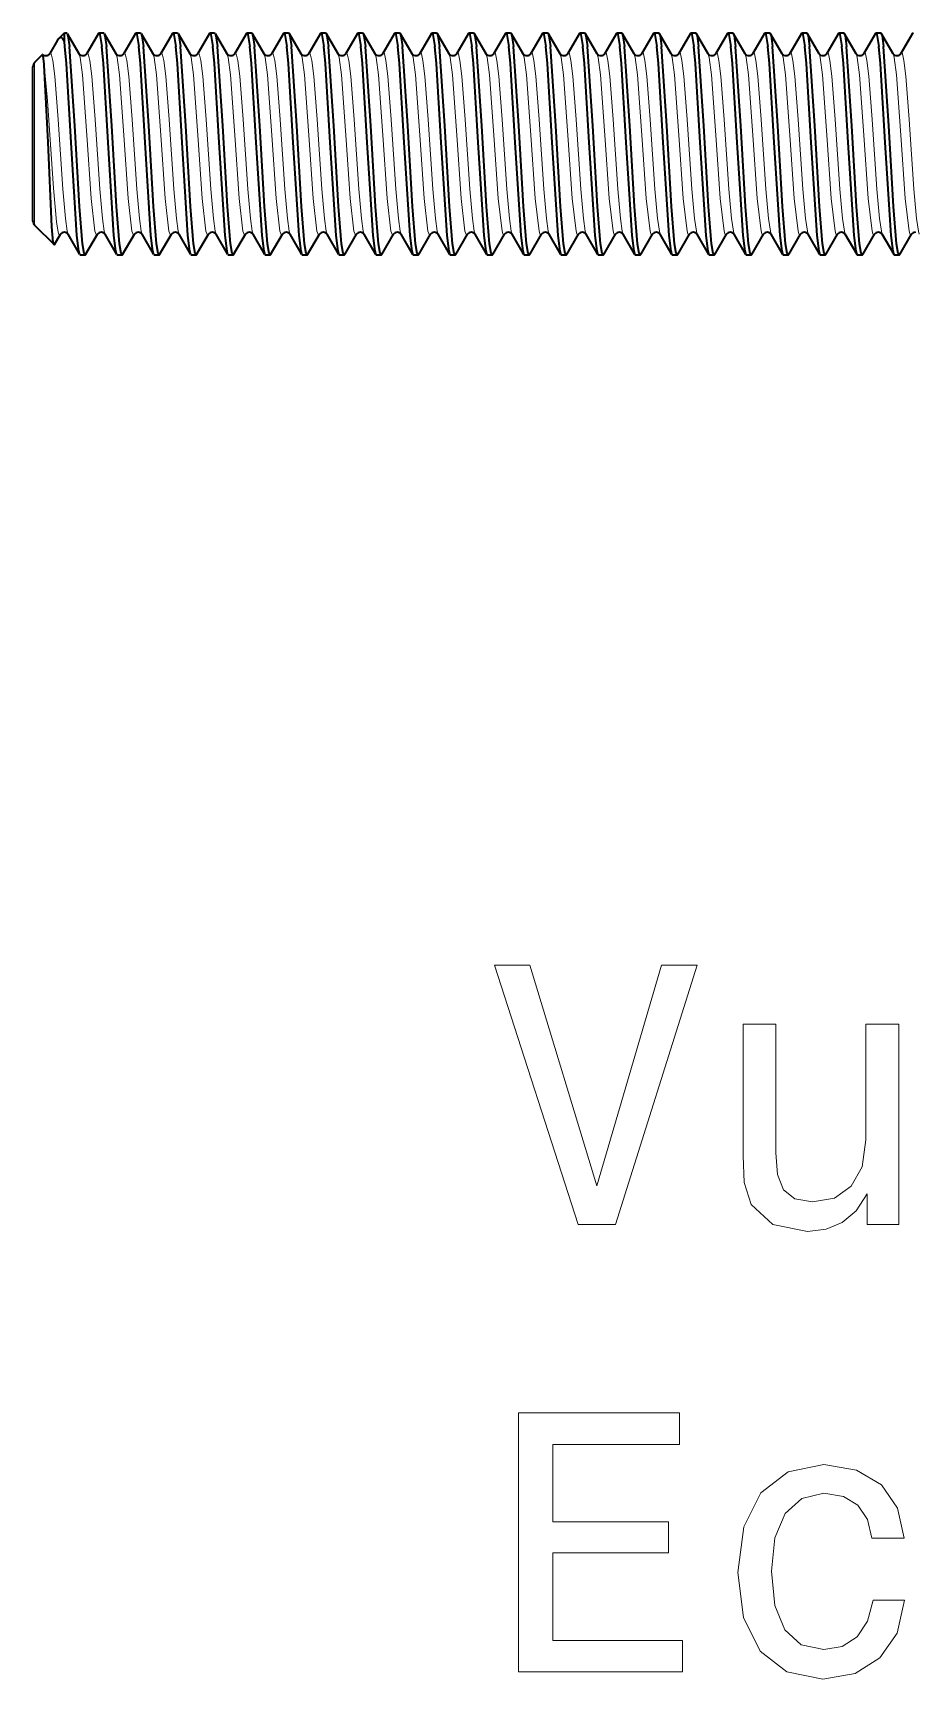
# Model space of a CAD drawing. Extents: x 502 to 772, y 351 to 502.
# Drawn here: x 652.63 to 664.52, y 399.75 to 422 of the extents above; entities that cross this region are included whole.
import ezdxf

# ---------------------------------------------------------------- set-up
doc = ezdxf.new("R2010")
doc.units = 0

msp = doc.modelspace()

# ---------------------------------------------------------------- linework, layer by layer
at = {"color": 7, "lineweight": 35, "ltscale": 0.005184}
msp.add_line((652.963, 421.901), (652.858, 421.722), dxfattribs=at)
at = {"color": 7, "lineweight": 35, "ltscale": 0.000776718}
msp.add_line((652.981, 421.926), (652.963, 421.901), dxfattribs=at)
at = {"color": 7, "lineweight": 35, "ltscale": 0.002614}
msp.add_line((652.981, 421.926), (653.055, 422), dxfattribs=at)
at = {"color": 7, "lineweight": 35, "ltscale": 0.002855}
msp.add_line((653.055, 421.886), (653.055, 422), dxfattribs=at)
at = {"color": 7, "lineweight": 35, "ltscale": 0.00078125}
msp.add_line((653.055, 422), (653.086, 422), dxfattribs=at)
at = {"color": 7, "lineweight": 35, "ltscale": 0.001749}
msp.add_line((653.063, 421.816), (653.055, 421.886), dxfattribs=at)
at = {"color": 7, "lineweight": 35, "ltscale": 0.007861}
for p, q in [((653.093, 421.994), (653.251, 421.722)), ((653.593, 421.994), (653.751, 421.722)), ((654.093, 421.994), (654.251, 421.722)), ((654.593, 421.994), (654.751, 421.722)), ((655.093, 421.994), (655.251, 421.722)), ((655.593, 421.994), (655.751, 421.722)), ((656.093, 421.994), (656.251, 421.722)), ((656.593, 421.994), (656.751, 421.722)), ((657.093, 421.994), (657.251, 421.722)), ((657.593, 421.994), (657.751, 421.722)), ((658.093, 421.994), (658.251, 421.722)), ((658.593, 421.994), (658.751, 421.722)), ((659.093, 421.994), (659.251, 421.722)), ((659.593, 421.994), (659.751, 421.722)), ((660.093, 421.994), (660.251, 421.722)), ((660.593, 421.994), (660.751, 421.722)), ((661.093, 421.994), (661.251, 421.722)), ((661.593, 421.994), (661.751, 421.722)), ((662.093, 421.994), (662.251, 421.722)), ((662.593, 421.994), (662.751, 421.722)), ((663.093, 421.994), (663.251, 421.722)), ((663.593, 421.994), (663.751, 421.722)), ((664.093, 421.994), (664.251, 421.722)), ((653.343, 419.006), (653.501, 419.278)), ((653.843, 419.006), (654.001, 419.278)), ((654.343, 419.006), (654.501, 419.278)), ((654.843, 419.006), (655.001, 419.278)), ((655.343, 419.006), (655.501, 419.278)), ((655.843, 419.006), (656.001, 419.278)), ((656.343, 419.006), (656.501, 419.278)), ((656.843, 419.006), (657.001, 419.278)), ((657.343, 419.006), (657.501, 419.278)), ((657.843, 419.006), (658.001, 419.278)), ((658.343, 419.006), (658.501, 419.278)), ((658.843, 419.006), (659.001, 419.278)), ((659.343, 419.006), (659.501, 419.278)), ((659.843, 419.006), (660.001, 419.278)), ((660.343, 419.006), (660.501, 419.278)), ((660.843, 419.006), (661.001, 419.278)), ((661.343, 419.006), (661.501, 419.278)), ((661.843, 419.006), (662.001, 419.278)), ((662.343, 419.006), (662.501, 419.278)), ((662.843, 419.006), (663.001, 419.278)), ((663.343, 419.006), (663.501, 419.278)), ((663.843, 419.006), (664.001, 419.278)), ((664.343, 419.006), (664.501, 419.278))]:
    msp.add_line(p, q, dxfattribs=at)
at = {"color": 7, "lineweight": 35, "ltscale": 0.007863}
for p, q in [((653.516, 421.994), (653.358, 421.722)), ((654.016, 421.994), (653.858, 421.722)), ((654.516, 421.994), (654.358, 421.722)), ((655.016, 421.994), (654.858, 421.722)), ((655.516, 421.994), (655.358, 421.722)), ((656.016, 421.994), (655.858, 421.722)), ((656.516, 421.994), (656.358, 421.722)), ((657.016, 421.994), (656.858, 421.722)), ((657.516, 421.994), (657.358, 421.722)), ((658.016, 421.994), (657.858, 421.722)), ((658.516, 421.994), (658.358, 421.722)), ((659.016, 421.994), (658.858, 421.722)), ((659.516, 421.994), (659.358, 421.722)), ((660.016, 421.994), (659.858, 421.722)), ((660.516, 421.994), (660.358, 421.722)), ((661.016, 421.994), (660.858, 421.722)), ((661.516, 421.994), (661.358, 421.722)), ((662.016, 421.994), (661.858, 421.722)), ((662.516, 421.994), (662.358, 421.722)), ((663.016, 421.994), (662.858, 421.722)), ((663.516, 421.994), (663.358, 421.722)), ((664.016, 421.994), (663.858, 421.722)), ((664.516, 421.994), (664.358, 421.722)), ((653.266, 419.006), (653.108, 419.278)), ((653.766, 419.006), (653.608, 419.278)), ((654.266, 419.006), (654.108, 419.278)), ((654.766, 419.006), (654.608, 419.278)), ((655.266, 419.006), (655.108, 419.278)), ((655.766, 419.006), (655.608, 419.278)), ((656.266, 419.006), (656.108, 419.278)), ((656.766, 419.006), (656.608, 419.278)), ((657.266, 419.006), (657.108, 419.278)), ((657.766, 419.006), (657.608, 419.278)), ((658.266, 419.006), (658.108, 419.278)), ((658.766, 419.006), (658.608, 419.278)), ((659.266, 419.006), (659.108, 419.278)), ((659.766, 419.006), (659.608, 419.278)), ((660.266, 419.006), (660.108, 419.278)), ((660.766, 419.006), (660.608, 419.278)), ((661.266, 419.006), (661.108, 419.278)), ((661.766, 419.006), (661.608, 419.278)), ((662.266, 419.006), (662.108, 419.278)), ((662.766, 419.006), (662.608, 419.278)), ((663.266, 419.006), (663.108, 419.278)), ((663.766, 419.006), (663.608, 419.278)), ((664.266, 419.006), (664.108, 419.278))]:
    msp.add_line(p, q, dxfattribs=at)
at = {"color": 7, "lineweight": 35, "ltscale": 0.001563}
for p, q in [((653.524, 422), (653.586, 422)), ((654.024, 422), (654.086, 422)), ((654.524, 422), (654.586, 422)), ((655.024, 422), (655.086, 422)), ((655.524, 422), (655.586, 422)), ((656.024, 422), (656.086, 422)), ((656.524, 422), (656.586, 422)), ((657.024, 422), (657.086, 422)), ((657.524, 422), (657.586, 422)), ((658.024, 422), (658.086, 422)), ((658.524, 422), (658.586, 422)), ((659.024, 422), (659.086, 422)), ((659.524, 422), (659.586, 422)), ((660.024, 422), (660.086, 422)), ((660.524, 422), (660.586, 422)), ((661.024, 422), (661.086, 422)), ((661.524, 422), (661.586, 422)), ((662.024, 422), (662.086, 422)), ((662.524, 422), (662.586, 422)), ((663.024, 422), (663.086, 422)), ((663.524, 422), (663.586, 422)), ((664.024, 422), (664.086, 422)), ((653.274, 419), (653.336, 419)), ((653.774, 419), (653.836, 419)), ((654.274, 419), (654.336, 419)), ((654.774, 419), (654.836, 419)), ((655.274, 419), (655.336, 419)), ((655.774, 419), (655.836, 419)), ((656.274, 419), (656.336, 419)), ((656.774, 419), (656.836, 419)), ((657.274, 419), (657.336, 419)), ((657.774, 419), (657.836, 419)), ((658.274, 419), (658.336, 419)), ((658.774, 419), (658.836, 419)), ((659.274, 419), (659.336, 419)), ((659.774, 419), (659.836, 419)), ((660.274, 419), (660.336, 419)), ((660.774, 419), (660.836, 419)), ((661.274, 419), (661.336, 419)), ((661.774, 419), (661.836, 419)), ((662.274, 419), (662.336, 419)), ((662.774, 419), (662.836, 419)), ((663.274, 419), (663.336, 419)), ((663.774, 419), (663.836, 419)), ((664.274, 419), (664.336, 419))]:
    msp.add_line(p, q, dxfattribs=at)
at = {"color": 7, "lineweight": 35, "ltscale": 0.003822}
msp.add_line((652.654, 421.599), (652.762, 421.707), dxfattribs=at)
at = {"color": 7, "lineweight": 35, "ltscale": 4.5935e-05}
msp.add_line((652.764, 421.707), (652.762, 421.707), dxfattribs=at)
at = {"color": 7, "lineweight": 35, "ltscale": 0.003191}
msp.add_line((652.631, 421.415), (652.631, 421.543), dxfattribs=at)
at = {"color": 7, "lineweight": 35, "ltscale": 0.04894}
msp.add_line((652.631, 419.457), (652.631, 421.415), dxfattribs=at)
at = {"color": 7, "lineweight": 13, "ltscale": 0.003365}
msp.add_line((652.654, 421.465), (652.654, 421.599), dxfattribs=at)
at = {"color": 7, "lineweight": 13, "ltscale": 0.051595}
msp.add_line((652.654, 419.401), (652.654, 421.465), dxfattribs=at)
at = {"color": 7, "lineweight": 35, "ltscale": 0.00036609}
msp.add_line((652.784, 421.563), (652.783, 421.578), dxfattribs=at)
at = {"color": 7, "lineweight": 35, "ltscale": 0.009268}
msp.add_line((652.654, 419.401), (652.916, 419.139), dxfattribs=at)
at = {"color": 7, "lineweight": 35, "ltscale": 0.003983}
msp.add_line((652.921, 419.141), (653.001, 419.278), dxfattribs=at)
at = {"color": 7, "lineweight": 35}
for points in [[(653.055, 421.886), (653.033, 421.922), (653.022, 421.932), (653.006, 421.938), (652.997, 421.937), (652.981, 421.926)], [(653.093, 421.994), (653.104, 421.96), (653.126, 421.816)], [(653.524, 422), (653.525, 422), (653.528, 421.998), (653.531, 421.994), (653.536, 421.981), (653.563, 421.816)], [(653.593, 421.994), (653.604, 421.96), (653.626, 421.816)], [(654.024, 422), (654.025, 422), (654.028, 421.998), (654.031, 421.994), (654.036, 421.981), (654.063, 421.816)], [(654.093, 421.994), (654.104, 421.96), (654.126, 421.816)], [(654.524, 422), (654.525, 422), (654.528, 421.998), (654.531, 421.994), (654.536, 421.981), (654.563, 421.816)], [(654.593, 421.994), (654.604, 421.96), (654.626, 421.816)], [(655.024, 422), (655.025, 422), (655.028, 421.998), (655.031, 421.994), (655.036, 421.981), (655.063, 421.816)], [(655.093, 421.994), (655.104, 421.96), (655.126, 421.816)], [(655.524, 422), (655.525, 422), (655.528, 421.998), (655.531, 421.994), (655.536, 421.981), (655.563, 421.816)], [(655.593, 421.994), (655.604, 421.96), (655.626, 421.816)], [(656.024, 422), (656.025, 422), (656.028, 421.998), (656.031, 421.994), (656.036, 421.981), (656.063, 421.816)], [(656.093, 421.994), (656.104, 421.96), (656.126, 421.816)], [(656.524, 422), (656.525, 422), (656.528, 421.998), (656.531, 421.994), (656.536, 421.981), (656.563, 421.816)], [(656.593, 421.994), (656.604, 421.96), (656.626, 421.816)], [(657.024, 422), (657.025, 422), (657.028, 421.998), (657.031, 421.994), (657.036, 421.981), (657.063, 421.816)], [(657.093, 421.994), (657.104, 421.96), (657.126, 421.816)], [(657.524, 422), (657.525, 422), (657.528, 421.998), (657.531, 421.994), (657.536, 421.981), (657.563, 421.816)], [(657.593, 421.994), (657.604, 421.96), (657.626, 421.816)], [(658.024, 422), (658.025, 422), (658.028, 421.998), (658.031, 421.994), (658.036, 421.981), (658.063, 421.816)], [(658.093, 421.994), (658.104, 421.96), (658.126, 421.816)], [(658.524, 422), (658.525, 422), (658.528, 421.998), (658.531, 421.994), (658.536, 421.981), (658.563, 421.816)], [(658.593, 421.994), (658.604, 421.96), (658.626, 421.816)], [(659.024, 422), (659.025, 422), (659.028, 421.998), (659.031, 421.994), (659.036, 421.981), (659.063, 421.816)], [(659.093, 421.994), (659.104, 421.96), (659.126, 421.816)], [(659.524, 422), (659.525, 422), (659.528, 421.998), (659.531, 421.994), (659.536, 421.981), (659.563, 421.816)], [(659.593, 421.994), (659.604, 421.96), (659.626, 421.816)], [(660.024, 422), (660.025, 422), (660.028, 421.998), (660.031, 421.994), (660.036, 421.981), (660.063, 421.816)], [(660.093, 421.994), (660.104, 421.96), (660.126, 421.816)], [(660.524, 422), (660.525, 422), (660.528, 421.998), (660.531, 421.994), (660.536, 421.981), (660.563, 421.816)], [(660.593, 421.994), (660.604, 421.96), (660.626, 421.816)], [(661.024, 422), (661.025, 422), (661.028, 421.998), (661.031, 421.994), (661.036, 421.981), (661.063, 421.816)], [(661.093, 421.994), (661.104, 421.96), (661.126, 421.816)], [(661.524, 422), (661.525, 422), (661.528, 421.998), (661.531, 421.994), (661.536, 421.981), (661.563, 421.816)], [(661.593, 421.994), (661.604, 421.96), (661.626, 421.816)], [(662.024, 422), (662.025, 422), (662.028, 421.998), (662.031, 421.994), (662.036, 421.981), (662.063, 421.816)], [(662.093, 421.994), (662.104, 421.96), (662.126, 421.816)], [(662.524, 422), (662.525, 422), (662.528, 421.998), (662.531, 421.994), (662.536, 421.981), (662.563, 421.816)], [(662.593, 421.994), (662.604, 421.96), (662.626, 421.816)], [(663.024, 422), (663.025, 422), (663.028, 421.998), (663.031, 421.994), (663.036, 421.981), (663.063, 421.816)], [(663.093, 421.994), (663.104, 421.96), (663.126, 421.816)], [(663.524, 422), (663.525, 422), (663.528, 421.998), (663.531, 421.994), (663.536, 421.981), (663.563, 421.816)], [(663.593, 421.994), (663.604, 421.96), (663.626, 421.816)], [(664.024, 422), (664.025, 422), (664.028, 421.998), (664.031, 421.994), (664.036, 421.981), (664.063, 421.816)], [(664.093, 421.994), (664.104, 421.96), (664.126, 421.816)], [(652.783, 421.578), (652.77, 421.69), (652.766, 421.704), (652.764, 421.707)], [(653.266, 419.006), (653.262, 419.017), (653.253, 419.052), (653.226, 419.263), (653.148, 420.521), (653.084, 421.586), (653.063, 421.816)], [(653.336, 419), (653.335, 419), (653.332, 419.002), (653.33, 419.005), (653.324, 419.017), (653.3, 419.15), (653.259, 419.652), (653.198, 420.744), (653.126, 421.816)], [(653.766, 419.006), (653.762, 419.017), (653.753, 419.052), (653.726, 419.263), (653.648, 420.521), (653.584, 421.586), (653.563, 421.816)], [(653.836, 419), (653.835, 419), (653.832, 419.002), (653.83, 419.005), (653.824, 419.017), (653.8, 419.15), (653.759, 419.652), (653.698, 420.744), (653.626, 421.816)], [(654.266, 419.006), (654.262, 419.017), (654.253, 419.052), (654.226, 419.263), (654.148, 420.521), (654.084, 421.586), (654.063, 421.816)], [(654.336, 419), (654.335, 419), (654.332, 419.002), (654.33, 419.005), (654.324, 419.017), (654.3, 419.15), (654.259, 419.652), (654.198, 420.744), (654.126, 421.816)], [(654.766, 419.006), (654.762, 419.017), (654.753, 419.052), (654.726, 419.263), (654.648, 420.521), (654.584, 421.586), (654.563, 421.816)], [(654.836, 419), (654.835, 419), (654.832, 419.002), (654.83, 419.005), (654.824, 419.017), (654.8, 419.15), (654.759, 419.652), (654.698, 420.744), (654.626, 421.816)], [(655.266, 419.006), (655.262, 419.017), (655.253, 419.052), (655.226, 419.263), (655.148, 420.521), (655.084, 421.586), (655.063, 421.816)], [(655.336, 419), (655.335, 419), (655.332, 419.002), (655.33, 419.005), (655.324, 419.017), (655.3, 419.15), (655.259, 419.652), (655.198, 420.744), (655.126, 421.816)], [(655.766, 419.006), (655.762, 419.017), (655.753, 419.052), (655.726, 419.263), (655.648, 420.521), (655.584, 421.586), (655.563, 421.816)], [(655.836, 419), (655.835, 419), (655.832, 419.002), (655.83, 419.005), (655.824, 419.017), (655.8, 419.15), (655.759, 419.652), (655.698, 420.744), (655.626, 421.816)], [(656.266, 419.006), (656.262, 419.017), (656.253, 419.052), (656.226, 419.263), (656.148, 420.521), (656.084, 421.586), (656.063, 421.816)], [(656.336, 419), (656.335, 419), (656.332, 419.002), (656.33, 419.005), (656.324, 419.017), (656.3, 419.15), (656.259, 419.652), (656.198, 420.744), (656.126, 421.816)], [(656.766, 419.006), (656.762, 419.017), (656.753, 419.052), (656.726, 419.263), (656.648, 420.521), (656.584, 421.586), (656.563, 421.816)], [(656.836, 419), (656.835, 419), (656.832, 419.002), (656.83, 419.005), (656.824, 419.017), (656.8, 419.15), (656.759, 419.652), (656.698, 420.744), (656.626, 421.816)], [(657.266, 419.006), (657.262, 419.017), (657.253, 419.052), (657.226, 419.263), (657.148, 420.521), (657.084, 421.586), (657.063, 421.816)], [(657.336, 419), (657.335, 419), (657.332, 419.002), (657.33, 419.005), (657.324, 419.017), (657.3, 419.15), (657.259, 419.652), (657.198, 420.744), (657.126, 421.816)], [(657.766, 419.006), (657.762, 419.017), (657.753, 419.052), (657.726, 419.263), (657.648, 420.521), (657.584, 421.586), (657.563, 421.816)], [(657.836, 419), (657.835, 419), (657.832, 419.002), (657.83, 419.005), (657.824, 419.017), (657.8, 419.15), (657.759, 419.652), (657.698, 420.744), (657.626, 421.816)], [(658.266, 419.006), (658.262, 419.017), (658.253, 419.052), (658.226, 419.263), (658.148, 420.521), (658.084, 421.586), (658.063, 421.816)], [(658.336, 419), (658.335, 419), (658.332, 419.002), (658.33, 419.005), (658.324, 419.017), (658.3, 419.15), (658.259, 419.652), (658.198, 420.744), (658.126, 421.816)], [(658.766, 419.006), (658.762, 419.017), (658.753, 419.052), (658.726, 419.263), (658.648, 420.521), (658.584, 421.586), (658.563, 421.816)], [(658.836, 419), (658.835, 419), (658.832, 419.002), (658.83, 419.005), (658.824, 419.017), (658.8, 419.15), (658.759, 419.652), (658.698, 420.744), (658.626, 421.816)], [(659.266, 419.006), (659.262, 419.017), (659.253, 419.052), (659.226, 419.263), (659.148, 420.521), (659.084, 421.586), (659.063, 421.816)], [(659.336, 419), (659.335, 419), (659.332, 419.002), (659.33, 419.005), (659.324, 419.017), (659.3, 419.15), (659.259, 419.652), (659.198, 420.744), (659.126, 421.816)], [(659.766, 419.006), (659.762, 419.017), (659.753, 419.052), (659.726, 419.263), (659.648, 420.521), (659.584, 421.586), (659.563, 421.816)], [(659.836, 419), (659.835, 419), (659.832, 419.002), (659.83, 419.005), (659.824, 419.017), (659.8, 419.15), (659.759, 419.652), (659.698, 420.744), (659.626, 421.816)], [(660.266, 419.006), (660.262, 419.017), (660.253, 419.052), (660.226, 419.263), (660.148, 420.521), (660.084, 421.586), (660.063, 421.816)], [(660.336, 419), (660.335, 419), (660.332, 419.002), (660.33, 419.005), (660.324, 419.017), (660.3, 419.15), (660.259, 419.652), (660.198, 420.744), (660.126, 421.816)], [(660.766, 419.006), (660.762, 419.017), (660.753, 419.052), (660.726, 419.263), (660.648, 420.521), (660.584, 421.586), (660.563, 421.816)], [(660.836, 419), (660.835, 419), (660.832, 419.002), (660.83, 419.005), (660.824, 419.017), (660.8, 419.15), (660.759, 419.652), (660.698, 420.744), (660.626, 421.816)], [(661.266, 419.006), (661.262, 419.017), (661.253, 419.052), (661.226, 419.263), (661.148, 420.521), (661.084, 421.586), (661.063, 421.816)], [(661.336, 419), (661.335, 419), (661.332, 419.002), (661.33, 419.005), (661.324, 419.017), (661.3, 419.15), (661.259, 419.652), (661.198, 420.744), (661.126, 421.816)], [(661.766, 419.006), (661.762, 419.017), (661.753, 419.052), (661.726, 419.263), (661.648, 420.521), (661.584, 421.586), (661.563, 421.816)], [(661.836, 419), (661.835, 419), (661.832, 419.002), (661.83, 419.005), (661.824, 419.017), (661.8, 419.15), (661.759, 419.652), (661.698, 420.744), (661.626, 421.816)], [(662.266, 419.006), (662.262, 419.017), (662.253, 419.052), (662.226, 419.263), (662.148, 420.521), (662.084, 421.586), (662.063, 421.816)], [(662.336, 419), (662.335, 419), (662.332, 419.002), (662.33, 419.005), (662.324, 419.017), (662.3, 419.15), (662.259, 419.652), (662.198, 420.744), (662.126, 421.816)], [(662.766, 419.006), (662.762, 419.017), (662.753, 419.052), (662.726, 419.263), (662.648, 420.521), (662.584, 421.586), (662.563, 421.816)], [(662.836, 419), (662.835, 419), (662.832, 419.002), (662.83, 419.005), (662.824, 419.017), (662.8, 419.15), (662.759, 419.652), (662.698, 420.744), (662.626, 421.816)], [(663.266, 419.006), (663.262, 419.017), (663.253, 419.052), (663.226, 419.263), (663.148, 420.521), (663.084, 421.586), (663.063, 421.816)], [(663.336, 419), (663.335, 419), (663.332, 419.002), (663.33, 419.005), (663.324, 419.017), (663.3, 419.15), (663.259, 419.652), (663.198, 420.744), (663.126, 421.816)], [(663.766, 419.006), (663.762, 419.017), (663.753, 419.052), (663.726, 419.263), (663.648, 420.521), (663.584, 421.586), (663.563, 421.816)], [(663.836, 419), (663.835, 419), (663.832, 419.002), (663.83, 419.005), (663.824, 419.017), (663.8, 419.15), (663.759, 419.652), (663.698, 420.744), (663.626, 421.816)], [(664.266, 419.006), (664.262, 419.017), (664.253, 419.052), (664.226, 419.263), (664.148, 420.521), (664.084, 421.586), (664.063, 421.816)], [(664.336, 419), (664.335, 419), (664.332, 419.002), (664.33, 419.005), (664.324, 419.017), (664.3, 419.15), (664.259, 419.652), (664.198, 420.744), (664.126, 421.816)], [(652.916, 419.139), (652.915, 419.14), (652.913, 419.145), (652.906, 419.173), (652.887, 419.381), (652.836, 420.522), (652.784, 421.563)]]:
    msp.add_lwpolyline(points, dxfattribs=at)
at = {"color": 7, "lineweight": 13}
for points in [[(652.867, 421.729), (652.871, 421.728), (652.874, 421.726), (652.879, 421.717), (652.9, 421.626), (652.926, 421.415), (652.971, 420.832), (653.034, 419.887), (653.069, 419.491), (653.095, 419.32), (653.108, 419.278)], [(653.251, 421.722), (653.257, 421.709), (653.268, 421.667), (653.299, 421.435), (653.36, 420.62), (653.419, 419.763), (653.469, 419.321), (653.48, 419.287), (653.485, 419.276), (653.488, 419.272), (653.49, 419.271), (653.492, 419.271)], [(653.367, 421.729), (653.371, 421.728), (653.374, 421.726), (653.379, 421.717), (653.4, 421.626), (653.426, 421.415), (653.471, 420.832), (653.534, 419.887), (653.569, 419.491), (653.595, 419.32), (653.608, 419.278)], [(653.751, 421.722), (653.757, 421.709), (653.768, 421.667), (653.799, 421.435), (653.86, 420.62), (653.919, 419.763), (653.969, 419.321), (653.98, 419.287), (653.985, 419.276), (653.988, 419.272), (653.99, 419.271), (653.992, 419.271)], [(653.867, 421.729), (653.871, 421.728), (653.874, 421.726), (653.879, 421.717), (653.9, 421.626), (653.926, 421.415), (653.971, 420.832), (654.034, 419.887), (654.069, 419.491), (654.095, 419.32), (654.108, 419.278)], [(654.251, 421.722), (654.257, 421.709), (654.268, 421.667), (654.299, 421.435), (654.36, 420.62), (654.419, 419.763), (654.469, 419.321), (654.48, 419.287), (654.485, 419.276), (654.488, 419.272), (654.49, 419.271), (654.492, 419.271)], [(654.367, 421.729), (654.371, 421.728), (654.374, 421.726), (654.379, 421.717), (654.4, 421.626), (654.426, 421.415), (654.471, 420.832), (654.534, 419.887), (654.569, 419.491), (654.595, 419.32), (654.608, 419.278)], [(654.751, 421.722), (654.757, 421.709), (654.768, 421.667), (654.799, 421.435), (654.86, 420.62), (654.919, 419.763), (654.969, 419.321), (654.98, 419.287), (654.985, 419.276), (654.988, 419.272), (654.99, 419.271), (654.992, 419.271)], [(654.867, 421.729), (654.871, 421.728), (654.874, 421.726), (654.879, 421.717), (654.9, 421.626), (654.926, 421.415), (654.971, 420.832), (655.034, 419.887), (655.069, 419.491), (655.095, 419.32), (655.108, 419.278)], [(655.251, 421.722), (655.257, 421.709), (655.268, 421.667), (655.299, 421.435), (655.36, 420.62), (655.419, 419.763), (655.469, 419.321), (655.48, 419.287), (655.485, 419.276), (655.488, 419.272), (655.49, 419.271), (655.492, 419.271)], [(655.367, 421.729), (655.371, 421.728), (655.374, 421.726), (655.379, 421.717), (655.4, 421.626), (655.426, 421.415), (655.471, 420.832), (655.534, 419.887), (655.569, 419.491), (655.595, 419.32), (655.608, 419.278)], [(655.751, 421.722), (655.757, 421.709), (655.768, 421.667), (655.799, 421.435), (655.86, 420.62), (655.919, 419.763), (655.969, 419.321), (655.98, 419.287), (655.985, 419.276), (655.988, 419.272), (655.99, 419.271), (655.992, 419.271)], [(655.867, 421.729), (655.871, 421.728), (655.874, 421.726), (655.879, 421.717), (655.9, 421.626), (655.926, 421.415), (655.971, 420.832), (656.034, 419.887), (656.069, 419.491), (656.095, 419.32), (656.108, 419.278)], [(656.251, 421.722), (656.257, 421.709), (656.268, 421.667), (656.299, 421.435), (656.36, 420.62), (656.419, 419.763), (656.469, 419.321), (656.48, 419.287), (656.485, 419.276), (656.488, 419.272), (656.49, 419.271), (656.492, 419.271)], [(656.367, 421.729), (656.371, 421.728), (656.374, 421.726), (656.379, 421.717), (656.4, 421.626), (656.426, 421.415), (656.471, 420.832), (656.534, 419.887), (656.569, 419.491), (656.595, 419.32), (656.608, 419.278)], [(656.751, 421.722), (656.757, 421.709), (656.768, 421.667), (656.799, 421.435), (656.86, 420.62), (656.919, 419.763), (656.969, 419.321), (656.98, 419.287), (656.985, 419.276), (656.988, 419.272), (656.99, 419.271), (656.992, 419.271)], [(656.867, 421.729), (656.871, 421.728), (656.874, 421.726), (656.879, 421.717), (656.9, 421.626), (656.926, 421.415), (656.971, 420.832), (657.034, 419.887), (657.069, 419.491), (657.095, 419.32), (657.108, 419.278)], [(657.251, 421.722), (657.257, 421.709), (657.268, 421.667), (657.299, 421.435), (657.36, 420.62), (657.419, 419.763), (657.469, 419.321), (657.48, 419.287), (657.485, 419.276), (657.488, 419.272), (657.49, 419.271), (657.492, 419.271)], [(657.367, 421.729), (657.371, 421.728), (657.374, 421.726), (657.379, 421.717), (657.4, 421.626), (657.426, 421.415), (657.471, 420.832), (657.534, 419.887), (657.569, 419.491), (657.595, 419.32), (657.608, 419.278)], [(657.751, 421.722), (657.757, 421.709), (657.768, 421.667), (657.799, 421.435), (657.86, 420.62), (657.919, 419.763), (657.969, 419.321), (657.98, 419.287), (657.985, 419.276), (657.988, 419.272), (657.99, 419.271), (657.992, 419.271)], [(657.867, 421.729), (657.871, 421.728), (657.874, 421.726), (657.879, 421.717), (657.9, 421.626), (657.926, 421.415), (657.971, 420.832), (658.034, 419.887), (658.069, 419.491), (658.095, 419.32), (658.108, 419.278)], [(658.251, 421.722), (658.257, 421.709), (658.268, 421.667), (658.299, 421.435), (658.36, 420.62), (658.419, 419.763), (658.469, 419.321), (658.48, 419.287), (658.485, 419.276), (658.488, 419.272), (658.49, 419.271), (658.492, 419.271)], [(658.367, 421.729), (658.371, 421.728), (658.374, 421.726), (658.379, 421.717), (658.4, 421.626), (658.426, 421.415), (658.471, 420.832), (658.534, 419.887), (658.569, 419.491), (658.595, 419.32), (658.608, 419.278)], [(658.751, 421.722), (658.757, 421.709), (658.768, 421.667), (658.799, 421.435), (658.86, 420.62), (658.919, 419.763), (658.969, 419.321), (658.98, 419.287), (658.985, 419.276), (658.988, 419.272), (658.99, 419.271), (658.992, 419.271)], [(658.867, 421.729), (658.871, 421.728), (658.874, 421.726), (658.879, 421.717), (658.9, 421.626), (658.926, 421.415), (658.971, 420.832), (659.034, 419.887), (659.069, 419.491), (659.095, 419.32), (659.108, 419.278)], [(659.251, 421.722), (659.257, 421.709), (659.268, 421.667), (659.299, 421.435), (659.36, 420.62), (659.419, 419.763), (659.469, 419.321), (659.48, 419.287), (659.485, 419.276), (659.488, 419.272), (659.49, 419.271), (659.492, 419.271)], [(659.367, 421.729), (659.371, 421.728), (659.374, 421.726), (659.379, 421.717), (659.4, 421.626), (659.426, 421.415), (659.471, 420.832), (659.534, 419.887), (659.569, 419.491), (659.595, 419.32), (659.608, 419.278)], [(659.751, 421.722), (659.757, 421.709), (659.768, 421.667), (659.799, 421.435), (659.86, 420.62), (659.919, 419.763), (659.969, 419.321), (659.98, 419.287), (659.985, 419.276), (659.988, 419.272), (659.99, 419.271), (659.992, 419.271)], [(659.867, 421.729), (659.871, 421.728), (659.874, 421.726), (659.879, 421.717), (659.9, 421.626), (659.926, 421.415), (659.971, 420.832), (660.034, 419.887), (660.069, 419.491), (660.095, 419.32), (660.108, 419.278)], [(660.251, 421.722), (660.257, 421.709), (660.268, 421.667), (660.299, 421.435), (660.36, 420.62), (660.419, 419.763), (660.469, 419.321), (660.48, 419.287), (660.485, 419.276), (660.488, 419.272), (660.49, 419.271), (660.492, 419.271)], [(660.367, 421.729), (660.371, 421.728), (660.374, 421.726), (660.379, 421.717), (660.4, 421.626), (660.426, 421.415), (660.471, 420.832), (660.534, 419.887), (660.569, 419.491), (660.595, 419.32), (660.608, 419.278)], [(660.751, 421.722), (660.757, 421.709), (660.768, 421.667), (660.799, 421.435), (660.86, 420.62), (660.919, 419.763), (660.969, 419.321), (660.98, 419.287), (660.985, 419.276), (660.988, 419.272), (660.99, 419.271), (660.992, 419.271)], [(660.867, 421.729), (660.871, 421.728), (660.874, 421.726), (660.879, 421.717), (660.9, 421.626), (660.926, 421.415), (660.971, 420.832), (661.034, 419.887), (661.069, 419.491), (661.095, 419.32), (661.108, 419.278)], [(661.251, 421.722), (661.257, 421.709), (661.268, 421.667), (661.299, 421.435), (661.36, 420.62), (661.419, 419.763), (661.469, 419.321), (661.48, 419.287), (661.485, 419.276), (661.488, 419.272), (661.49, 419.271), (661.492, 419.271)], [(661.367, 421.729), (661.371, 421.728), (661.374, 421.726), (661.379, 421.717), (661.4, 421.626), (661.426, 421.415), (661.471, 420.832), (661.534, 419.887), (661.569, 419.491), (661.595, 419.32), (661.608, 419.278)], [(661.751, 421.722), (661.757, 421.709), (661.768, 421.667), (661.799, 421.435), (661.86, 420.62), (661.919, 419.763), (661.969, 419.321), (661.98, 419.287), (661.985, 419.276), (661.988, 419.272), (661.99, 419.271), (661.992, 419.271)], [(661.867, 421.729), (661.871, 421.728), (661.874, 421.726), (661.879, 421.717), (661.9, 421.626), (661.926, 421.415), (661.971, 420.832), (662.034, 419.887), (662.069, 419.491), (662.095, 419.32), (662.108, 419.278)], [(662.251, 421.722), (662.257, 421.709), (662.268, 421.667), (662.299, 421.435), (662.36, 420.62), (662.419, 419.763), (662.469, 419.321), (662.48, 419.287), (662.485, 419.276), (662.488, 419.272), (662.49, 419.271), (662.492, 419.271)], [(662.367, 421.729), (662.371, 421.728), (662.374, 421.726), (662.379, 421.717), (662.4, 421.626), (662.426, 421.415), (662.471, 420.832), (662.534, 419.887), (662.569, 419.491), (662.595, 419.32), (662.608, 419.278)], [(662.751, 421.722), (662.757, 421.709), (662.768, 421.667), (662.799, 421.435), (662.86, 420.62), (662.919, 419.763), (662.969, 419.321), (662.98, 419.287), (662.985, 419.276), (662.988, 419.272), (662.99, 419.271), (662.992, 419.271)], [(662.867, 421.729), (662.871, 421.728), (662.874, 421.726), (662.879, 421.717), (662.9, 421.626), (662.926, 421.415), (662.971, 420.832), (663.034, 419.887), (663.069, 419.491), (663.095, 419.32), (663.108, 419.278)], [(663.251, 421.722), (663.257, 421.709), (663.268, 421.667), (663.299, 421.435), (663.36, 420.62), (663.419, 419.763), (663.469, 419.321), (663.48, 419.287), (663.485, 419.276), (663.488, 419.272), (663.49, 419.271), (663.492, 419.271)], [(663.367, 421.729), (663.371, 421.728), (663.374, 421.726), (663.379, 421.717), (663.4, 421.626), (663.426, 421.415), (663.471, 420.832), (663.534, 419.887), (663.569, 419.491), (663.595, 419.32), (663.608, 419.278)], [(663.751, 421.722), (663.757, 421.709), (663.768, 421.667), (663.799, 421.435), (663.86, 420.62), (663.919, 419.763), (663.969, 419.321), (663.98, 419.287), (663.985, 419.276), (663.988, 419.272), (663.99, 419.271), (663.992, 419.271)], [(663.867, 421.729), (663.871, 421.728), (663.874, 421.726), (663.879, 421.717), (663.9, 421.626), (663.926, 421.415), (663.971, 420.832), (664.034, 419.887), (664.069, 419.491), (664.095, 419.32), (664.108, 419.278)], [(664.251, 421.722), (664.257, 421.709), (664.268, 421.667), (664.299, 421.435), (664.36, 420.62), (664.419, 419.763), (664.469, 419.321), (664.48, 419.287), (664.485, 419.276), (664.488, 419.272), (664.49, 419.271), (664.492, 419.271)], [(664.367, 421.729), (664.371, 421.728), (664.374, 421.726), (664.379, 421.717), (664.4, 421.626), (664.426, 421.415), (664.471, 420.832), (664.534, 419.887), (664.569, 419.491), (664.595, 419.32), (664.608, 419.278)], [(652.784, 421.563), (652.828, 421.08), (652.908, 419.904), (652.949, 419.446), (652.973, 419.307), (652.981, 419.282), (652.986, 419.275), (652.99, 419.271), (652.992, 419.271)]]:
    msp.add_lwpolyline(points, dxfattribs=at)
for points in [[(661.126, 409.398), (660.249, 406.418), (659.346, 409.398), (658.867, 409.398), (659.996, 405.893), (660.501, 405.893), (661.605, 409.398)], [(664.329, 408.602), (663.885, 408.602), (663.885, 407.038), (663.834, 406.675), (663.688, 406.413), (663.461, 406.251), (663.164, 406.201), (662.927, 406.241), (662.775, 406.362), (662.69, 406.569), (662.669, 406.862), (662.669, 408.602), (662.226, 408.602), (662.226, 406.821), (662.241, 406.463), (662.336, 406.166), (662.629, 405.893), (663.098, 405.798), (663.35, 405.833), (663.567, 405.924), (663.754, 406.08), (663.905, 406.307), (663.905, 405.893), (664.329, 405.893)], [(659.19, 399.847), (661.409, 399.847), (661.409, 400.27), (659.654, 400.27), (659.654, 401.455), (661.217, 401.455), (661.217, 401.874), (659.654, 401.874), (659.654, 402.923), (661.368, 402.923), (661.368, 403.347), (659.19, 403.347)], [(663.965, 401.657), (664.404, 401.657), (664.313, 402.061), (664.097, 402.378), (663.759, 402.575), (663.32, 402.651), (662.836, 402.55), (662.468, 402.267), (662.236, 401.808), (662.155, 401.193), (662.231, 400.583), (662.458, 400.129), (662.816, 399.847), (663.305, 399.751), (663.739, 399.826), (664.076, 400.038), (664.308, 400.371), (664.409, 400.815), (663.986, 400.815), (663.91, 400.532), (663.769, 400.321), (663.567, 400.189), (663.32, 400.149), (663.012, 400.215), (662.79, 400.416), (662.654, 400.744), (662.609, 401.208), (662.654, 401.662), (662.795, 401.99), (663.022, 402.192), (663.32, 402.262), (663.582, 402.217), (663.779, 402.101), (663.91, 401.909)]]:
    msp.add_lwpolyline(points, close=True, dxfattribs=at)
at = {"color": 7, "lineweight": 35}
for centre, radius, start, end in [((653.084, 421.99), 0.0102, 19.775, 76.2541), ((653.526, 421.99), 0.0102, 103.6965, 160.1592), ((653.584, 421.99), 0.0102, 19.775, 76.2541), ((654.026, 421.99), 0.0102, 103.6965, 160.1592), ((654.084, 421.99), 0.0102, 19.775, 76.2541), ((654.526, 421.99), 0.0102, 103.6965, 160.1592), ((654.584, 421.99), 0.0102, 19.775, 76.2541), ((655.026, 421.99), 0.0102, 103.6965, 160.1592), ((655.084, 421.99), 0.0102, 19.775, 76.2541), ((655.526, 421.99), 0.0102, 103.6965, 160.1592), ((655.584, 421.99), 0.0102, 19.775, 76.2541), ((656.026, 421.99), 0.0102, 103.6965, 160.1592), ((656.084, 421.99), 0.0102, 19.775, 76.2541), ((656.526, 421.99), 0.0102, 103.6965, 160.1592), ((656.584, 421.99), 0.0102, 19.775, 76.2541), ((657.026, 421.99), 0.0102, 103.6965, 160.1592), ((657.084, 421.99), 0.0102, 19.775, 76.2541), ((657.526, 421.99), 0.0102, 103.6965, 160.1592), ((657.584, 421.99), 0.0102, 19.775, 76.2541), ((658.026, 421.99), 0.0102, 103.6965, 160.1592), ((658.084, 421.99), 0.0102, 19.775, 76.2541), ((658.526, 421.99), 0.0102, 103.6965, 160.1592), ((658.584, 421.99), 0.0102, 19.775, 76.2541), ((659.026, 421.99), 0.0102, 103.6965, 160.1592), ((659.084, 421.99), 0.0102, 19.775, 76.2541), ((659.526, 421.99), 0.0102, 103.6965, 160.1592), ((659.584, 421.99), 0.0102, 19.775, 76.2541), ((660.026, 421.99), 0.0102, 103.6965, 160.1592), ((660.084, 421.99), 0.0102, 19.775, 76.2541), ((660.526, 421.99), 0.0102, 103.6965, 160.1592), ((660.584, 421.99), 0.0102, 19.775, 76.2541), ((661.026, 421.99), 0.0102, 103.6965, 160.1592), ((661.084, 421.99), 0.0102, 19.775, 76.2541), ((661.526, 421.99), 0.0102, 103.6965, 160.1592), ((661.584, 421.99), 0.0102, 19.775, 76.2541), ((662.026, 421.99), 0.0102, 103.6965, 160.1592), ((662.084, 421.99), 0.0102, 19.775, 76.2541), ((662.526, 421.99), 0.0102, 103.6965, 160.1592), ((662.584, 421.99), 0.0102, 19.775, 76.2541), ((663.026, 421.99), 0.0102, 103.6965, 160.1592), ((663.084, 421.99), 0.0102, 19.775, 76.2541), ((663.526, 421.99), 0.0102, 103.6965, 160.1592), ((663.584, 421.99), 0.0102, 19.775, 76.2541), ((664.026, 421.99), 0.0102, 103.6965, 160.1592), ((664.084, 421.99), 0.0102, 19.775, 76.2541), ((664.526, 421.99), 0.0102, 103.6965, 160.1592), ((652.805, 421.759), 0.0659, 231.7549, 270.1113), ((652.806, 421.757), 0.0632, 269.0845, 326.4479), ((653.304, 421.757), 0.0632, 213.5255, 270.918), ((653.306, 421.757), 0.0632, 269.082, 326.4745), ((653.804, 421.757), 0.0632, 213.5256, 270.918), ((653.806, 421.757), 0.0632, 269.082, 326.4745), ((654.304, 421.757), 0.0632, 213.5255, 270.918), ((654.306, 421.757), 0.0632, 269.082, 326.4745), ((654.804, 421.757), 0.0632, 213.5255, 270.918), ((654.806, 421.757), 0.0632, 269.082, 326.4745), ((655.304, 421.757), 0.0632, 213.5256, 270.918), ((655.306, 421.757), 0.0632, 269.082, 326.4745), ((655.804, 421.757), 0.0632, 213.5256, 270.918), ((655.806, 421.757), 0.0632, 269.082, 326.4745), ((656.304, 421.757), 0.0632, 213.5255, 270.918), ((656.306, 421.757), 0.0632, 269.082, 326.4745), ((656.804, 421.757), 0.0632, 213.5255, 270.918), ((656.806, 421.757), 0.0632, 269.082, 326.4745), ((657.304, 421.757), 0.0632, 213.5256, 270.918), ((657.306, 421.757), 0.0632, 269.082, 326.4745), ((657.804, 421.757), 0.0632, 213.5256, 270.918), ((657.806, 421.757), 0.0632, 269.082, 326.4745), ((658.304, 421.757), 0.0632, 213.5256, 270.918), ((658.306, 421.757), 0.0632, 269.082, 326.4745), ((658.804, 421.757), 0.0632, 213.5256, 270.918), ((658.806, 421.757), 0.0632, 269.082, 326.4745), ((659.304, 421.757), 0.0632, 213.5256, 270.918), ((659.306, 421.757), 0.0632, 269.082, 326.4745), ((659.804, 421.757), 0.0632, 213.5256, 270.918), ((659.806, 421.757), 0.0632, 269.082, 326.4745), ((660.304, 421.757), 0.0632, 213.5256, 270.918), ((660.306, 421.757), 0.0632, 269.082, 326.4745), ((660.804, 421.757), 0.0632, 213.5255, 270.918), ((660.806, 421.757), 0.0632, 269.082, 326.4745), ((661.304, 421.757), 0.0632, 213.5255, 270.918), ((661.306, 421.757), 0.0632, 269.082, 326.4745), ((661.804, 421.757), 0.0632, 213.5255, 270.918), ((661.806, 421.757), 0.0632, 269.082, 326.4745), ((662.304, 421.757), 0.0632, 213.5255, 270.918), ((662.306, 421.757), 0.0632, 269.082, 326.4745), ((662.804, 421.757), 0.0632, 213.5255, 270.918), ((662.806, 421.757), 0.0632, 269.082, 326.4745), ((663.304, 421.757), 0.0632, 213.5256, 270.918), ((663.306, 421.757), 0.0632, 269.082, 326.4745), ((663.804, 421.757), 0.0632, 213.5255, 270.918), ((663.806, 421.757), 0.0632, 269.082, 326.4745), ((664.304, 421.757), 0.0632, 213.5255, 270.918), ((664.306, 421.757), 0.0632, 269.082, 326.4745), ((652.711, 421.543), 0.08, 135.0045, 179.9955), ((652.711, 419.457), 0.08, 180.0045, 224.9955), ((653.054, 419.243), 0.0632, 89.082, 146.4744), ((653.056, 419.243), 0.0632, 33.5255, 90.918), ((653.554, 419.243), 0.0632, 89.082, 146.4745), ((653.556, 419.243), 0.0632, 33.5255, 90.918), ((654.054, 419.243), 0.0632, 89.082, 146.4745), ((654.056, 419.243), 0.0632, 33.5255, 90.918), ((654.554, 419.243), 0.0632, 89.082, 146.4744), ((654.556, 419.243), 0.0632, 33.5255, 90.918), ((655.054, 419.243), 0.0632, 89.082, 146.4744), ((655.056, 419.243), 0.0632, 33.5255, 90.918), ((655.554, 419.243), 0.0632, 89.082, 146.4744), ((655.556, 419.243), 0.0632, 33.5255, 90.918), ((656.054, 419.243), 0.0632, 89.082, 146.4744), ((656.056, 419.243), 0.0632, 33.5255, 90.918), ((656.554, 419.243), 0.0632, 89.082, 146.4745), ((656.556, 419.243), 0.0632, 33.5255, 90.918), ((657.054, 419.243), 0.0632, 89.082, 146.4744), ((657.056, 419.243), 0.0632, 33.5255, 90.918), ((657.554, 419.243), 0.0632, 89.082, 146.4744), ((657.556, 419.243), 0.0632, 33.5255, 90.918), ((658.054, 419.243), 0.0632, 89.082, 146.4745), ((658.056, 419.243), 0.0632, 33.5255, 90.918), ((658.554, 419.243), 0.0632, 89.082, 146.4745), ((658.556, 419.243), 0.0632, 33.5255, 90.918), ((659.054, 419.243), 0.0632, 89.082, 146.4744), ((659.056, 419.243), 0.0632, 33.5255, 90.918), ((659.554, 419.243), 0.0632, 89.082, 146.4745), ((659.556, 419.243), 0.0632, 33.5255, 90.918), ((660.054, 419.243), 0.0632, 89.082, 146.4745), ((660.056, 419.243), 0.0632, 33.5255, 90.918), ((660.554, 419.243), 0.0632, 89.082, 146.4744), ((660.556, 419.243), 0.0632, 33.5255, 90.918), ((661.054, 419.243), 0.0632, 89.082, 146.4744), ((661.056, 419.243), 0.0632, 33.5255, 90.918), ((661.554, 419.243), 0.0632, 89.082, 146.4745), ((661.556, 419.243), 0.0632, 33.5255, 90.918), ((662.054, 419.243), 0.0632, 89.082, 146.4744), ((662.056, 419.243), 0.0632, 33.5255, 90.918), ((662.554, 419.243), 0.0632, 89.082, 146.4744), ((662.556, 419.243), 0.0632, 33.5255, 90.918), ((663.054, 419.243), 0.0632, 89.082, 146.4744), ((663.056, 419.243), 0.0632, 33.5255, 90.918), ((663.554, 419.243), 0.0632, 89.082, 146.4745), ((663.556, 419.243), 0.0632, 33.5256, 90.918), ((664.054, 419.243), 0.0632, 89.082, 146.4745), ((664.056, 419.243), 0.0632, 33.5255, 90.918), ((664.554, 419.243), 0.0632, 89.082, 146.4745), ((652.918, 419.141), 0.00303, 228.9279, 353.1929), ((653.276, 419.01), 0.0102, 199.8408, 256.3035), ((653.334, 419.01), 0.0102, 283.7459, 340.225), ((653.776, 419.01), 0.0102, 199.8408, 256.3035), ((653.834, 419.01), 0.0102, 283.7459, 340.225), ((654.276, 419.01), 0.0102, 199.8408, 256.3035), ((654.334, 419.01), 0.0102, 283.7459, 340.225), ((654.776, 419.01), 0.0102, 199.8408, 256.3035), ((654.834, 419.01), 0.0102, 283.7459, 340.225), ((655.276, 419.01), 0.0102, 199.8408, 256.3035), ((655.334, 419.01), 0.0102, 283.7459, 340.225), ((655.776, 419.01), 0.0102, 199.8408, 256.3035), ((655.834, 419.01), 0.0102, 283.7459, 340.225), ((656.276, 419.01), 0.0102, 199.8408, 256.3035), ((656.334, 419.01), 0.0102, 283.7459, 340.225), ((656.776, 419.01), 0.0102, 199.8408, 256.3035), ((656.834, 419.01), 0.0102, 283.7459, 340.225), ((657.276, 419.01), 0.0102, 199.8408, 256.3035), ((657.334, 419.01), 0.0102, 283.7459, 340.225), ((657.776, 419.01), 0.0102, 199.8408, 256.3035), ((657.834, 419.01), 0.0102, 283.7459, 340.225), ((658.276, 419.01), 0.0102, 199.8408, 256.3035), ((658.334, 419.01), 0.0102, 283.7459, 340.225), ((658.776, 419.01), 0.0102, 199.8408, 256.3035), ((658.834, 419.01), 0.0102, 283.7459, 340.225), ((659.276, 419.01), 0.0102, 199.8408, 256.3035), ((659.334, 419.01), 0.0102, 283.7459, 340.225), ((659.776, 419.01), 0.0102, 199.8408, 256.3035), ((659.834, 419.01), 0.0102, 283.7459, 340.225), ((660.276, 419.01), 0.0102, 199.8408, 256.3035), ((660.334, 419.01), 0.0102, 283.7459, 340.225), ((660.776, 419.01), 0.0102, 199.8408, 256.3035), ((660.834, 419.01), 0.0102, 283.7459, 340.225), ((661.276, 419.01), 0.0102, 199.8408, 256.3035), ((661.334, 419.01), 0.0102, 283.7459, 340.225), ((661.776, 419.01), 0.0102, 199.8408, 256.3035), ((661.834, 419.01), 0.0102, 283.7459, 340.225), ((662.276, 419.01), 0.0102, 199.8408, 256.3035), ((662.334, 419.01), 0.0102, 283.7459, 340.225), ((662.776, 419.01), 0.0102, 199.8408, 256.3035), ((662.834, 419.01), 0.0102, 283.7459, 340.225), ((663.276, 419.01), 0.0102, 199.8408, 256.3035), ((663.334, 419.01), 0.0102, 283.7459, 340.225), ((663.776, 419.01), 0.0102, 199.8408, 256.3035), ((663.834, 419.01), 0.0102, 283.7459, 340.225), ((664.276, 419.01), 0.0102, 199.8408, 256.3035), ((664.334, 419.01), 0.0102, 283.7459, 340.225)]:
    msp.add_arc(centre, radius, start, end, dxfattribs=at)
at = {"color": 7, "lineweight": 13}
for centre, start, end in [((652.87, 421.717), 103.6928, 160.1338), ((653.37, 421.717), 103.658, 160.0842), ((653.87, 421.717), 103.658, 160.0842), ((654.37, 421.717), 103.658, 160.0842), ((654.87, 421.717), 103.658, 160.0842), ((655.37, 421.717), 103.658, 160.0842), ((655.87, 421.717), 103.658, 160.0842), ((656.37, 421.717), 103.658, 160.0842), ((656.87, 421.717), 103.658, 160.0842), ((657.37, 421.717), 103.658, 160.0842), ((657.87, 421.717), 103.658, 160.0842), ((658.37, 421.717), 103.658, 160.0842), ((658.87, 421.717), 103.658, 160.0842), ((659.37, 421.717), 103.658, 160.0842), ((659.87, 421.717), 103.658, 160.0842), ((660.37, 421.717), 103.658, 160.0842), ((660.87, 421.717), 103.658, 160.0842), ((661.37, 421.717), 103.658, 160.0842), ((661.87, 421.717), 103.658, 160.0842), ((662.37, 421.717), 103.658, 160.0842), ((662.87, 421.717), 103.658, 160.0842), ((663.37, 421.717), 103.658, 160.0842), ((663.87, 421.717), 103.658, 160.0842), ((664.37, 421.717), 103.658, 160.0842), ((652.99, 419.283), 283.658, 340.0842), ((653.49, 419.283), 283.658, 340.0842), ((653.99, 419.283), 283.658, 340.0842), ((654.49, 419.283), 283.658, 340.0842), ((654.99, 419.283), 283.658, 340.0842), ((655.49, 419.283), 283.658, 340.0842), ((655.99, 419.283), 283.658, 340.0842), ((656.49, 419.283), 283.658, 340.0842), ((656.99, 419.283), 283.658, 340.0842), ((657.49, 419.283), 283.658, 340.0842), ((657.99, 419.283), 283.658, 340.0842), ((658.49, 419.283), 283.658, 340.0842), ((658.99, 419.283), 283.658, 340.0842), ((659.49, 419.283), 283.658, 340.0842), ((659.99, 419.283), 283.658, 340.0842), ((660.49, 419.283), 283.658, 340.0842), ((660.99, 419.283), 283.658, 340.0842), ((661.49, 419.283), 283.658, 340.0842), ((661.99, 419.283), 283.658, 340.0842), ((662.49, 419.283), 283.658, 340.0842), ((662.99, 419.283), 283.658, 340.0842), ((663.49, 419.283), 283.658, 340.0842), ((663.99, 419.283), 283.658, 340.0842), ((664.49, 419.283), 283.658, 340.0842)]:
    msp.add_arc(centre, 0.0124, start, end, dxfattribs=at)

doc.saveas('drawing.dxf')
